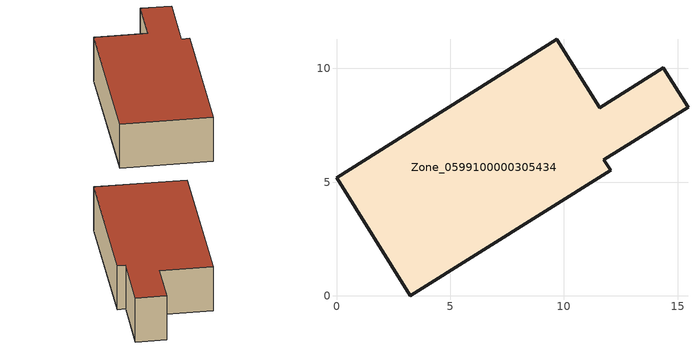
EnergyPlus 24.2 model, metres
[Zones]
Zone_0599100000305434
 floor ground (C_G): 3.25,0 0,5.2 9.68,11.29 11.57,8.28 14.36,10.03 15.46,8.28 11.76,5.99 12.05,5.52 z0
 wall outside (C_F): 15.46,8.28 14.36,10.03 11.57,8.28 9.68,11.29 0,5.2 3.25,0 12.05,5.52 11.76,5.99 15.46,8.28 z0:3.3
 roof outside (C_R): 0,5.2 3.25,0 12.05,5.52 11.76,5.99 15.46,8.28 14.36,10.03 11.57,8.28 9.68,11.29 z3.3
[BUILDING]
Pand.0599100000305434: North Axis=0; Terrain=City; Loads Convergence Tolerance Value=0.04; Temperature Convergence Tolerance Value=0.4; Solar Distribution=FullExterior; Maximum Number of Warmup Days=25; Minimum Number of Warmup Days=1
[Site:Location]
Rotterdam.The.Hague.AP_ZH_NLD Design_Conditions: Latitude=51.96; Longitude=4.45; Time Zone=1; Elevation=-4.5
[SITE:GROUNDTEMPERATURE:BUILDINGSURFACE]
18, 18, 18, 18, 18, 18, 18, 18, 18, 18, 18, 18
[MATERIAL] Thermal Absorptance=0.9; Solar Absorptance=0.7; Visible Absorptance=0.7
Name | Roughness | Thickness | Conductivity | Density | Specific Heat
G.TI.1946 | MediumSmooth | 0.15 | 1 | 540 | 1210
F.TI.1946 | Rough | 0.3 | 0.857143 | 1920 | 840
R.TI.1946 | MediumRough | 0.2 | 0.1 | 1500 | 1000
[CONSTRUCTION]
C_G: G.TI.1946
C_F: F.TI.1946
C_R: R.TI.1946
[ZONE]
Zone_0599100000305434: Type=1; Multiplier=1; Ceiling Height=Autocalculate; Volume=Autocalculate; Floor Area=autocalculate; Part of Total Floor Area=Yes
[ZONEINFILTRATION:DESIGNFLOWRATE]
Infil_Zone_0599100000305434: Zone or ZoneList or Space or SpaceList=Zone_0599100000305434; Schedule=AlwaysOn; Design Flow Rate Calculation Method=Flow/Area; Flow Rate per Floor Area=0.003; Constant Term Coefficient=1; Temperature Term Coefficient=0; Velocity Term Coefficient=0; Velocity Squared Term Coefficient=0
[HVACTEMPLATE:ZONE:IDEALLOADSAIRSYSTEM]
Zone_0599100000305434: Maximum Heating Supply Air Temperature=50; Minimum Cooling Supply Air Temperature=13; Maximum Heating Supply Air Humidity Ratio=0.0156; Minimum Cooling Supply Air Humidity Ratio=0.0077; Heating Limit=NoLimit; Cooling Limit=NoLimit; Dehumidification Control Type=ConstantSensibleHeatRatio; Cooling Sensible Heat Ratio=0.7; Dehumidification Setpoint=60; Humidification Control Type=None; Humidification Setpoint=30; Outdoor Air Method=None; Outdoor Air Flow Rate per Person=0.00944; Outdoor Air Flow Rate per Zone Floor Area=0; Outdoor Air Flow Rate per Zone=0; Demand Controlled Ventilation Type=None; Outdoor Air Economizer Type=NoEconomizer; Heat Recovery Type=None; Sensible Heat Recovery Effectiveness=0.7; Latent Heat Recovery Effectiveness=0.65
[ZONECONTROL:THERMOSTAT]
ThermostatControl_Zone_0599100000305434: Zone or ZoneList=Zone_0599100000305434; Control Type Schedule=DualSetpointControlType; Control 1=Thermostat_Zone_0599100000305434; Temperature Difference Between Cutout And Setpoint=0
[THERMOSTATSETPOINT:DUALSETPOINT]
Thermostat_Zone_0599100000305434: Heating Setpoint Temperature Schedule=HeatingSetpoint_Zone_0599100000305434; Cooling Setpoint Temperature Schedule=CoolingSetpoint_Zone_0599100000305434
[SCHEDULE:COMPACT]
HeatingSetpoint_Zone_0599100000305434: Through: 12/31, For: AllDays, Until: 24:00, 21
CoolingSetpoint_Zone_0599100000305434: Through: 12/31, For: AllDays, Until: 24:00, 24
DualSetpointControlType: Through: 12/31, For: AllDays, Until: 24:00, 4
AlwaysOn: Through: 12/31, For: AllDays, Until: 24:00, 1
